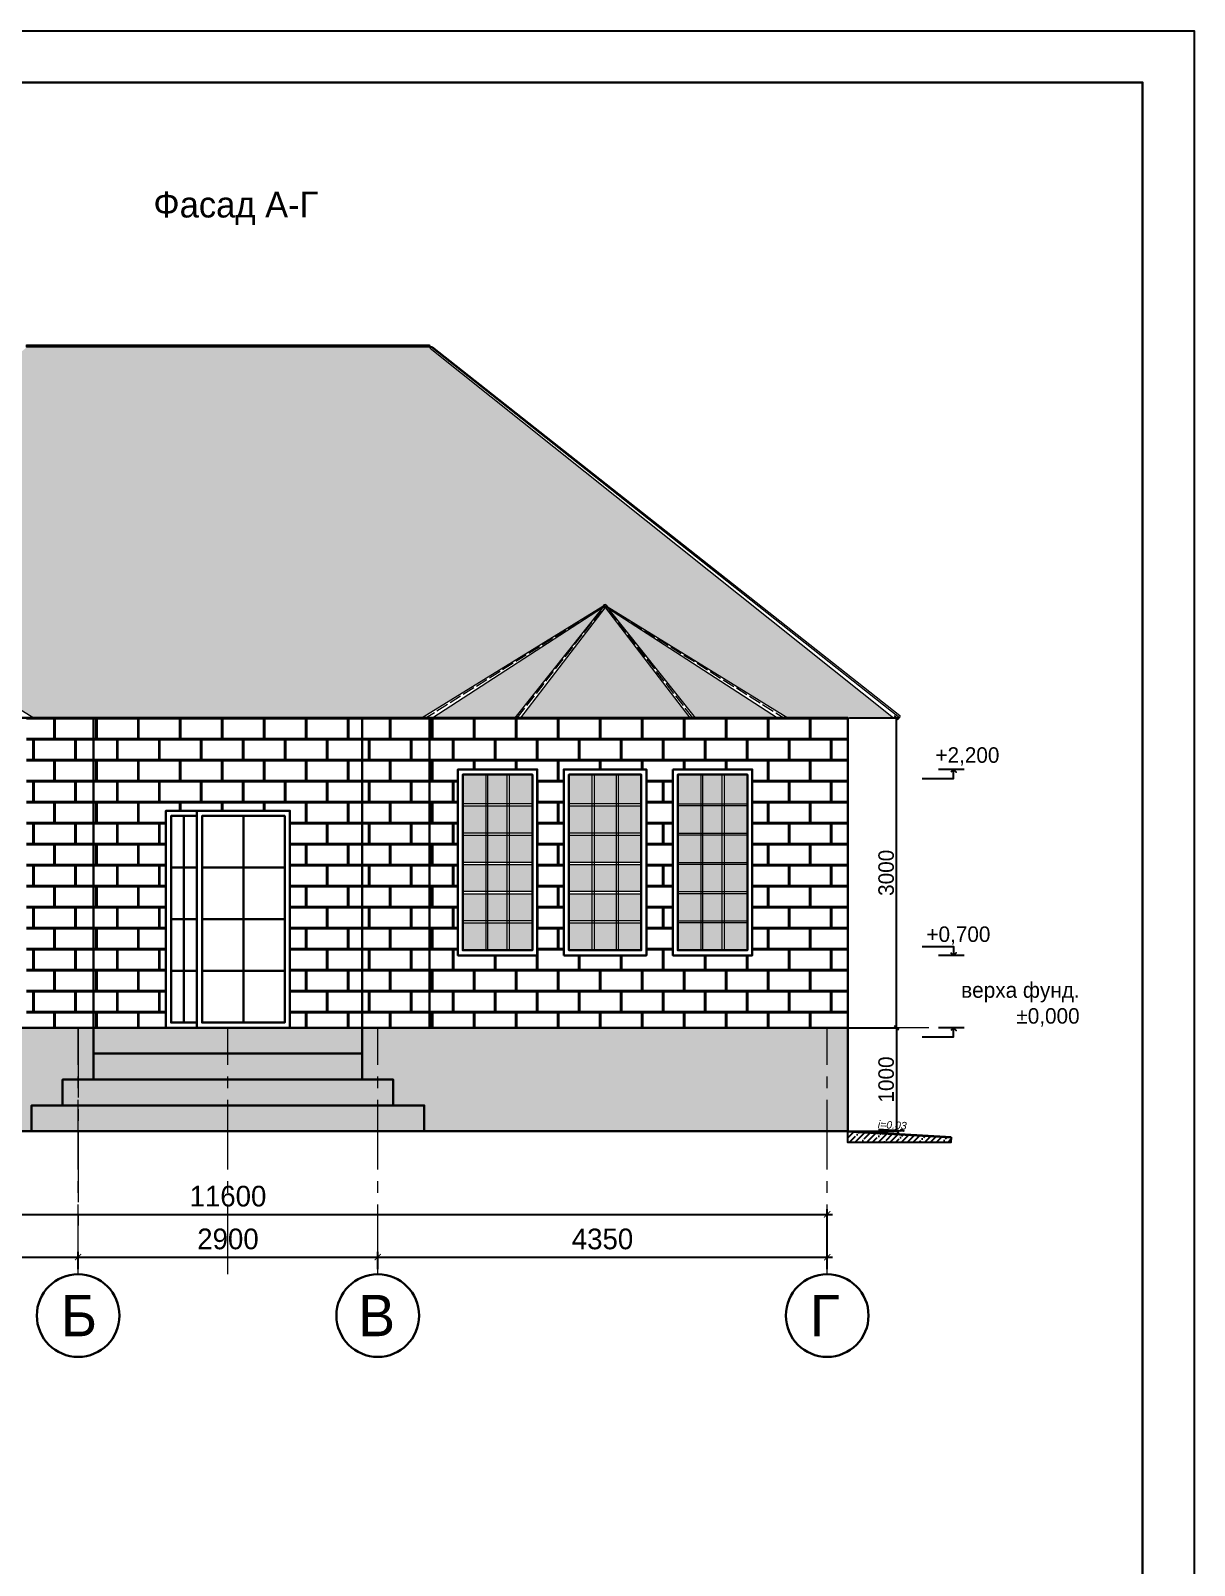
# Model space of a CAD drawing. Header units: millimetres. Extents: x -34189 to 187811, y -74450 to -44144.
# Drawn here: x 176549 to 187811, y -58994 to -44144 of the extents above; entities that cross this region are included whole.
import ezdxf
from ezdxf.enums import TextEntityAlignment as Align

# ---------------------------------------------------------------- set-up
doc = ezdxf.new("R2010")
doc.units = ezdxf.units.MM
doc.linetypes.add('ACAD_ISO02W100', pattern=[15, 12, -3])
doc.linetypes.add('CENTER2', pattern=[1.125, 0.75, -0.125, 0.125, -0.125])
for name, color, linetype, lineweight in [('ahsap', 222, 'Continuous', 13), ('OLCU', 7, 'Continuous', 13), ('TUGLA', 21, 'Continuous', 25)]:
    doc.layers.add(name, color=color, linetype=linetype, lineweight=lineweight)
for name, color, linetype in [('AHSAP KAPI', 152, 'Continuous'), ('AKS', 252, 'CENTER2'), ('Штамп', 222, 'Continuous')]:
    doc.layers.add(name, color=color, linetype=linetype)
doc.styles.add('TR', font='tsimplex.shx', dxfattribs={"width": 0.7})
doc.dimstyles.new('ISO-25', dxfattribs={"dimtxt": 100, "dimasz": 2.5, "dimexe": 1.25, "dimexo": 0.625, "dimtad": 1, "dimdec": 0, "dimtxsty": 'Standard', "dimcen": 2.5, "dimadec": 0, "dimazin": 0, "dimtfac": 1, "dimtdec": 0, "dimtmove": 0, "dimatfit": 3, "dimfxl": 0, "dimarcsym": 0})
doc.dimstyles.get("Standard").update_dxf_attribs({"dimtxt": 125, "dimasz": 60, "dimexe": 50, "dimexo": 50, "dimgap": 30, "dimtad": 1, "dimdec": 0, "dimzin": 0, "dimdsep": 46, "dimtxsty": 'TR', "dimblk": 'ARCHTICK', "dimcen": 90, "dimdle": 50, "dimclrt": 256, "dimadec": 0, "dimazin": 0, "dimtfac": 1, "dimtdec": 0, "dimtofl": 0, "dimtmove": 1, "dimatfit": 3, "dimldrblk": 'ARCHTICK', "dimfxl": 0, "dimtolj": 1, "dimtzin": 0, "dimarcsym": 0})
pattern_1 = [(135, (0, 0), (-112.2532, 7e-15), [79.375, -79.375]), (225, (-56.13, 56.13), (-7e-15, -112.2532), [79.375, -79.375])]

# ---------------------------------------------------------------- blocks, each defined once
blk = doc.blocks.new('_ArchTick')
at = {"color": 0, "linetype": 'ByBlock', "const_width": 0.15}
blk.add_lwpolyline([(-0.5, -0.5), (0.5, 0.5)], dxfattribs=at)
blk = doc.blocks.new('*D439')
at = {"layer": 'DEFPOINTS', "color": 0}
for p in [(184258, -55598), (172658, -56177), (184258, -56177)]:
    blk.add_point(p, dxfattribs=at)
at = {"layer": 'OLCU', "color": 0, "lineweight": -2}
for p, q in [((172608, -55598), (184308, -55598)), ((172658, -56127), (172658, -55548)), ((184258, -56127), (184258, -55548))]:
    blk.add_line(p, q, dxfattribs=at)
at = {"layer": 'OLCU', "color": 0, "lineweight": -2, "xscale": 60, "yscale": 60, "zscale": 60, "rotation": 180}
blk.add_blockref('_ArchTick', (172658, -55598), dxfattribs=at)
at = {"layer": 'OLCU', "color": 0, "lineweight": -2, "xscale": 60, "yscale": 60, "zscale": 60}
blk.add_blockref('_ArchTick', (184258, -55598), dxfattribs=at)
at = {"layer": 'OLCU', "insert": (178458, -55423), "char_height": 200, "attachment_point": 5}
blk.add_mtext('\\A1;11600', dxfattribs=at)
blk = doc.blocks.new('*D442')
at = {"layer": 'DEFPOINTS', "color": 0}
for p in [(172658, -56127), (177008, -56012), (177008, -56161)]:
    blk.add_point(p, dxfattribs=at)
at = {"layer": 'OLCU', "color": 0, "lineweight": -2}
for p, q in [((172658, -56077), (172658, -55962)), ((177008, -56111), (177008, -55962)), ((172608, -56012), (177058, -56012))]:
    blk.add_line(p, q, dxfattribs=at)
at = {"layer": 'OLCU', "color": 0, "lineweight": -2, "xscale": 60, "yscale": 60, "zscale": 60, "rotation": 180}
blk.add_blockref('_ArchTick', (172658, -56012), dxfattribs=at)
at = {"layer": 'OLCU', "color": 0, "lineweight": -2, "xscale": 60, "yscale": 60, "zscale": 60}
blk.add_blockref('_ArchTick', (177008, -56012), dxfattribs=at)
at = {"layer": 'OLCU', "insert": (174833, -55837), "char_height": 200, "attachment_point": 5}
blk.add_mtext('\\A1;4350', dxfattribs=at)
blk = doc.blocks.new('*D443')
at = {"layer": 'DEFPOINTS', "color": 0}
for p in [(179908, -56012), (177008, -56177), (179908, -56177)]:
    blk.add_point(p, dxfattribs=at)
at = {"layer": 'OLCU', "color": 0, "lineweight": -2}
for p, q in [((177008, -56127), (177008, -55962)), ((179908, -56127), (179908, -55962)), ((176958, -56012), (179958, -56012))]:
    blk.add_line(p, q, dxfattribs=at)
at = {"layer": 'OLCU', "color": 0, "lineweight": -2, "xscale": 60, "yscale": 60, "zscale": 60, "rotation": 180}
blk.add_blockref('_ArchTick', (177008, -56012), dxfattribs=at)
at = {"layer": 'OLCU', "color": 0, "lineweight": -2, "xscale": 60, "yscale": 60, "zscale": 60}
blk.add_blockref('_ArchTick', (179908, -56012), dxfattribs=at)
at = {"layer": 'OLCU', "insert": (178458, -55837), "char_height": 200, "attachment_point": 5}
blk.add_mtext('\\A1;2900', dxfattribs=at)
blk = doc.blocks.new('*D444')
at = {"layer": 'DEFPOINTS', "color": 0}
for p in [(184258, -56012), (179908, -56177), (184258, -56177)]:
    blk.add_point(p, dxfattribs=at)
at = {"layer": 'OLCU', "color": 0, "lineweight": -2}
for p, q in [((179908, -56127), (179908, -55962)), ((184258, -56127), (184258, -55962)), ((179858, -56012), (184308, -56012))]:
    blk.add_line(p, q, dxfattribs=at)
at = {"layer": 'OLCU', "color": 0, "lineweight": -2, "xscale": 60, "yscale": 60, "zscale": 60, "rotation": 180}
blk.add_blockref('_ArchTick', (179908, -56012), dxfattribs=at)
at = {"layer": 'OLCU', "color": 0, "lineweight": -2, "xscale": 60, "yscale": 60, "zscale": 60}
blk.add_blockref('_ArchTick', (184258, -56012), dxfattribs=at)
at = {"layer": 'OLCU', "insert": (182083, -55837), "char_height": 200, "attachment_point": 5}
blk.add_mtext('\\A1;4350', dxfattribs=at)
blk = doc.blocks.new('_Oblique')
at = {"color": 0, "linetype": 'ByBlock', "lineweight": -2}
blk.add_line((-0.5, -0.5), (0.5, 0.5), dxfattribs=at)
blk = doc.blocks.new('*D441')
at = {"layer": 'ahsap', "color": 0, "lineweight": -2}
for p, q in [((184463, -53793), (184954, -53793)), ((184929, -53793), (184929, -54793)), ((184463, -54793), (184954, -54793))]:
    blk.add_line(p, q, dxfattribs=at)
at = {"layer": 'DEFPOINTS', "color": 0}
for p in [(184458, -53793), (184458, -54793), (184929, -54793)]:
    blk.add_point(p, dxfattribs=at)
at = {"layer": 'ahsap', "color": 0, "lineweight": -2, "xscale": 40, "yscale": 40, "zscale": 40}
for p, rotation in [((184929, -53793), 90), ((184929, -54793), 270)]:
    blk.add_blockref('_Oblique', p, dxfattribs=dict(at, rotation=rotation))
at = {"layer": 'ahsap', "color": 0, "insert": (184829, -54293), "char_height": 150, "attachment_point": 5, "rotation": 90}
blk.add_mtext('1000', dxfattribs=at)
blk = doc.blocks.new('*D446')
at = {"layer": 'ahsap', "color": 0, "lineweight": -2}
for p, q in [((184473, -50793), (184954, -50793)), ((184929, -53793), (184929, -50793)), ((184463, -53793), (184954, -53793))]:
    blk.add_line(p, q, dxfattribs=at)
at = {"layer": 'DEFPOINTS', "color": 0}
for p in [(184468, -50793), (184929, -50793), (184458, -53793)]:
    blk.add_point(p, dxfattribs=at)
at = {"layer": 'ahsap', "color": 0, "lineweight": -2, "xscale": 40, "yscale": 40, "zscale": 40}
for p, rotation in [((184929, -50793), 90), ((184929, -53793), 270)]:
    blk.add_blockref('_Oblique', p, dxfattribs=dict(at, rotation=rotation))
at = {"layer": 'ahsap', "color": 0, "insert": (184829, -52293), "char_height": 150, "attachment_point": 5, "rotation": 90}
blk.add_mtext('3000', dxfattribs=at)
blk = doc.blocks.new('Дверь 1200')
at = {"color": 44, "lineweight": 30}
for p, q in [((590579, 9035), (590579, 7035)), ((591154, 9035), (591154, 7035)), ((590179, 8535), (590979, 8535)), ((591029, 8535), (591279, 8535)), ((590179, 8035), (590979, 8035)), ((591029, 8035), (591279, 8035)), ((590179, 7535), (590979, 7535)), ((591029, 7535), (591279, 7535))]:
    blk.add_line(p, q, dxfattribs=at)
at = {"layer": 'AHSAP KAPI', "color": 44, "linetype": 'Continuous', "lineweight": 30}
for points in [[(590129, 6985), (590129, 9085), (591029, 9085), (591029, 6985), (590129, 6985)], [(591029, 6985), (591329, 6985), (591329, 9085), (591029, 9085)], [(590179, 9035), (590179, 9035), (590979, 9035), (590979, 7035), (590179, 7035), (590179, 9035)], [(591029, 9035), (591279, 9035), (591279, 9035), (591279, 7035), (591029, 7035)]]:
    blk.add_lwpolyline(points, dxfattribs=at)

msp = doc.modelspace()

# ---------------------------------------------------------------- hatches: boundary and pattern name
h = msp.add_hatch()
h.set_pattern_fill('ANSI35', color=256, scale=12.5)
h.set_pattern_definition([(45, (-91750.71, -61434.665), (-56.1266, 56.1266), []), (45, (-91694.59, -61434.665), (-56.1266, 56.1266), [99.21875, -19.84375, 0, -19.84375])])
h.paths.add_polyline_path([(185453.3, -54902.4), (185456.3, -54852.5), (184458.1, -54792.9), (184458.1, -54902.4)])
at = {"layer": 'ahsap'}
h = msp.add_hatch(dxfattribs=at)
h.set_pattern_fill('ZIGZAG', color=0, scale=25, angle=135)
h.set_pattern_definition(pattern_1)
h.paths.add_polyline_path([(180402.8, -47206.5), (176503.8, -47206.5), (176500.6, -47216.7), (172018.1, -50792.9), (172658, -50792.9), (173038.2, -50792.9), (174786, -49715.5, -0.8119977), (174830.2, -49715.5), (176578, -50792.9), (180338.2, -50792.9), (182086, -49715.5, -0.8119977), (182130.2, -49715.5), (183878, -50792.9), (184458.1, -50792.9), (184898.1, -50792.9)])
h = msp.add_hatch(dxfattribs=at)
h.set_pattern_fill('ZIGZAG', color=0, scale=25, angle=90)
h.set_pattern_definition([(90, (0, 0), (-79.375, 79.375), [79.375, -79.375]), (180, (5e-15, 79.375), (-79.375, -79.375), [79.375, -79.375])])
h.paths.add_polyline_path([(174784.5, -49727.6), (173139.9, -50792.9), (173935.2, -50792.9)])
h.paths.add_polyline_path([(182084.5, -49727.6), (180439.9, -50792.9), (181235.2, -50792.9)])
h = msp.add_hatch(dxfattribs=at)
h.set_pattern_fill('ZIGZAG', color=0, scale=25, angle=135)
h.set_pattern_definition(pattern_1)
h.paths.add_polyline_path([(174812, -49729.8), (174808.1, -49707.8), (174804.2, -49729.8), (173989.3, -50792.9), (174808.1, -50792.9), (175626.9, -50792.9)])
h.paths.add_polyline_path([(182112, -49729.8), (182108.1, -49707.8), (182104.2, -49729.8), (181289.3, -50792.9), (182108.1, -50792.9), (182926.9, -50792.9)])
h = msp.add_hatch(dxfattribs=at)
h.set_pattern_fill('ZIGZAG', color=0, scale=25, angle=45)
h.set_pattern_definition([(45, (0, 0), (7e-15, 112.2532), [79.375, -79.375]), (135, (56.13, 56.13), (-112.2532, 7e-15), [79.375, -79.375])])
h.paths.add_polyline_path([(174831.7, -49727.6), (175681, -50792.9), (176476.3, -50792.9)])
h.paths.add_polyline_path([(182131.7, -49727.6), (182981, -50792.9), (183776.3, -50792.9)])
h = msp.add_hatch(color=5, dxfattribs=at)
h.dxf.hatch_style = 1
h.paths.add_polyline_path([(180955.1, -51342.9), (180731.1, -51342.9), (180731.1, -51625.9), (180955.1, -51625.9)])
h.paths.add_polyline_path([(181161.1, -51342.9), (180974.1, -51342.9), (180974.1, -51625.9), (181161.1, -51625.9)])
h.paths.add_polyline_path([(181404.1, -51342.9), (181180.1, -51342.9), (181180.1, -51625.9), (181404.1, -51625.9)])
h.paths.add_polyline_path([(180955.1, -51645.9), (180731.1, -51645.9), (180731.1, -51908.9), (180955.1, -51908.9)])
h.paths.add_polyline_path([(181161.1, -51645.9), (180974.1, -51645.9), (180974.1, -51908.9), (181161.1, -51908.9)])
h.paths.add_polyline_path([(181404.1, -51645.9), (181180.1, -51645.9), (181180.1, -51908.9), (181404.1, -51908.9)])
h.paths.add_polyline_path([(180955.1, -51928.9), (180731.1, -51928.9), (180731.1, -52191.9), (180955.1, -52191.9)])
h.paths.add_polyline_path([(181161.1, -51928.9), (180974.1, -51928.9), (180974.1, -52191.9), (181161.1, -52191.9)])
h.paths.add_polyline_path([(181404.1, -51928.9), (181180.1, -51928.9), (181180.1, -52191.9), (181404.1, -52191.9)])
h.paths.add_polyline_path([(180955.1, -52211.9), (180731.1, -52211.9), (180731.1, -52474.9), (180955.1, -52474.9)])
h.paths.add_polyline_path([(181161.1, -52211.9), (180974.1, -52211.9), (180974.1, -52474.9), (181161.1, -52474.9)])
h.paths.add_polyline_path([(181404.1, -52211.9), (181180.1, -52211.9), (181180.1, -52474.9), (181404.1, -52474.9)])
h.paths.add_polyline_path([(180955.1, -52494.9), (180731.1, -52494.9), (180731.1, -52757.9), (180955.1, -52757.9)])
h.paths.add_polyline_path([(181161.1, -52494.9), (180974.1, -52494.9), (180974.1, -52757.9), (181161.1, -52757.9)])
h.paths.add_polyline_path([(181404.1, -52494.9), (181180.1, -52494.9), (181180.1, -52757.9), (181404.1, -52757.9)])
h.paths.add_polyline_path([(180955.1, -52777.9), (180731.1, -52777.9), (180731.1, -53042.9), (180955.1, -53042.9)])
h.paths.add_polyline_path([(181161.1, -52777.9), (180974.1, -52777.9), (180974.1, -53042.9), (181161.1, -53042.9)])
h.paths.add_polyline_path([(181404.1, -52777.9), (181180.1, -52777.9), (181180.1, -53042.9), (181404.1, -53042.9)])
h = msp.add_hatch(color=5, dxfattribs=at)
h.dxf.hatch_style = 1
h.paths.add_polyline_path([(182235.1, -51342.9), (182458.1, -51342.9), (182458.1, -51625.9), (182235.1, -51625.9)])
h.paths.add_polyline_path([(182001.1, -51342.9), (182215.1, -51342.9), (182215.1, -51625.9), (182001.1, -51625.9)])
h.paths.add_polyline_path([(181758.1, -51342.9), (181981.1, -51342.9), (181981.1, -51625.9), (181758.1, -51625.9)])
h.paths.add_polyline_path([(182235.1, -51645.9), (182458.1, -51645.9), (182458.1, -51908.9), (182235.1, -51908.9)])
h.paths.add_polyline_path([(182001.1, -51645.9), (182215.1, -51645.9), (182215.1, -51908.9), (182001.1, -51908.9)])
h.paths.add_polyline_path([(181758.1, -51645.9), (181981.1, -51645.9), (181981.1, -51908.9), (181758.1, -51908.9)])
h.paths.add_polyline_path([(182235.1, -51928.9), (182458.1, -51928.9), (182458.1, -52191.9), (182235.1, -52191.9)])
h.paths.add_polyline_path([(182001.1, -51928.9), (182215.1, -51928.9), (182215.1, -52191.9), (182001.1, -52191.9)])
h.paths.add_polyline_path([(181758.1, -51928.9), (181981.1, -51928.9), (181981.1, -52191.9), (181758.1, -52191.9)])
h.paths.add_polyline_path([(182235.1, -52211.9), (182458.1, -52211.9), (182458.1, -52474.9), (182235.1, -52474.9)])
h.paths.add_polyline_path([(182001.1, -52211.9), (182215.1, -52211.9), (182215.1, -52474.9), (182001.1, -52474.9)])
h.paths.add_polyline_path([(181758.1, -52211.9), (181981.1, -52211.9), (181981.1, -52474.9), (181758.1, -52474.9)])
h.paths.add_polyline_path([(182235.1, -52494.9), (182458.1, -52494.9), (182458.1, -52757.9), (182235.1, -52757.9)])
h.paths.add_polyline_path([(182001.1, -52494.9), (182215.1, -52494.9), (182215.1, -52757.9), (182001.1, -52757.9)])
h.paths.add_polyline_path([(181758.1, -52494.9), (181981.1, -52494.9), (181981.1, -52757.9), (181758.1, -52757.9)])
h.paths.add_polyline_path([(182235.1, -52777.9), (182458.1, -52777.9), (182458.1, -53042.9), (182235.1, -53042.9)])
h.paths.add_polyline_path([(182001.1, -52777.9), (182215.1, -52777.9), (182215.1, -53042.9), (182001.1, -53042.9)])
h.paths.add_polyline_path([(181758.1, -52777.9), (181981.1, -52777.9), (181981.1, -53042.9), (181758.1, -53042.9)])
h = msp.add_hatch(color=5, dxfattribs=at)
h.dxf.hatch_style = 1
h.paths.add_polyline_path([(183261.1, -51342.9), (183485.1, -51342.9), (183485.1, -51625.9), (183261.1, -51625.9)])
h.paths.add_polyline_path([(183055.1, -51342.9), (183242.1, -51342.9), (183242.1, -51625.9), (183055.1, -51625.9)])
h.paths.add_polyline_path([(182812.1, -51342.9), (183036.1, -51342.9), (183036.1, -51625.9), (182812.1, -51625.9)])
h.paths.add_polyline_path([(183261.1, -51645.9), (183485.1, -51645.9), (183485.1, -51908.9), (183261.1, -51908.9)])
h.paths.add_polyline_path([(183055.1, -51645.9), (183242.1, -51645.9), (183242.1, -51908.9), (183055.1, -51908.9)])
h.paths.add_polyline_path([(182812.1, -51645.9), (183036.1, -51645.9), (183036.1, -51908.9), (182812.1, -51908.9)])
h.paths.add_polyline_path([(183261.1, -51928.9), (183485.1, -51928.9), (183485.1, -52191.9), (183261.1, -52191.9)])
h.paths.add_polyline_path([(183055.1, -51928.9), (183242.1, -51928.9), (183242.1, -52191.9), (183055.1, -52191.9)])
h.paths.add_polyline_path([(182812.1, -51928.9), (183036.1, -51928.9), (183036.1, -52191.9), (182812.1, -52191.9)])
h.paths.add_polyline_path([(183261.1, -52211.9), (183485.1, -52211.9), (183485.1, -52474.9), (183261.1, -52474.9)])
h.paths.add_polyline_path([(183055.1, -52211.9), (183242.1, -52211.9), (183242.1, -52474.9), (183055.1, -52474.9)])
h.paths.add_polyline_path([(182812.1, -52211.9), (183036.1, -52211.9), (183036.1, -52474.9), (182812.1, -52474.9)])
h.paths.add_polyline_path([(183261.1, -52494.9), (183485.1, -52494.9), (183485.1, -52757.9), (183261.1, -52757.9)])
h.paths.add_polyline_path([(183055.1, -52494.9), (183242.1, -52494.9), (183242.1, -52757.9), (183055.1, -52757.9)])
h.paths.add_polyline_path([(182812.1, -52494.9), (183036.1, -52494.9), (183036.1, -52757.9), (182812.1, -52757.9)])
h.paths.add_polyline_path([(183261.1, -52777.9), (183485.1, -52777.9), (183485.1, -53042.9), (183261.1, -53042.9)])
h.paths.add_polyline_path([(183055.1, -52777.9), (183242.1, -52777.9), (183242.1, -53042.9), (183055.1, -53042.9)])
h.paths.add_polyline_path([(182812.1, -52777.9), (183036.1, -52777.9), (183036.1, -53042.9), (182812.1, -53042.9)])
h = msp.add_hatch(color=253, dxfattribs=at)
h.dxf.hatch_style = 1
h.paths.add_polyline_path([(172658.1, -53792.9), (172458.1, -53792.9), (172458.1, -54792.9), (172658.1, -54792.9)])
h.paths.add_polyline_path([(177008.1, -53792.9), (172658.1, -53792.9), (172658.1, -54792.9), (176558.1, -54792.9), (176558.1, -54542.9), (176858.1, -54542.9), (176858.1, -54292.9), (177008.1, -54292.9)])
h.paths.add_polyline_path([(177158.1, -53792.9), (177008.1, -53792.9), (177008.1, -54292.9), (177158.1, -54292.9), (177158.1, -54042.9)])
h.paths.add_polyline_path([(178458.1, -53792.9), (177858.1, -53792.9), (177158.1, -53792.9), (177158.1, -54042.9), (178458.1, -54042.9)])
h.paths.add_polyline_path([(179758.1, -53792.9), (178458.1, -53792.9), (178458.1, -54042.9), (179758.1, -54042.9)])
h.paths.add_polyline_path([(179908.1, -53792.9), (179758.1, -53792.9), (179758.1, -54042.9), (179758.1, -54292.9), (179908.1, -54292.9)])
h.paths.add_polyline_path([(184258.1, -53792.9), (179908.1, -53792.9), (179908.1, -54292.9), (180058.1, -54292.9), (180058.1, -54542.9), (180358.1, -54542.9), (180358.1, -54792.9), (184258.1, -54792.9)])
h = msp.add_hatch(color=253, dxfattribs=at)
h.dxf.hatch_style = 1
h.paths.add_polyline_path([(184458.1, -53792.9), (184258.1, -53792.9), (184258.1, -54792.9), (184458.1, -54792.9)])
h = msp.add_hatch(color=254, dxfattribs=at)
h.dxf.hatch_style = 1
h.paths.add_polyline_path([(178458.1, -54042.9), (177158.1, -54042.9), (177158.1, -54292.9), (178458.1, -54292.9)])
h.paths.add_polyline_path([(179758.1, -54042.9), (178458.1, -54042.9), (178458.1, -54292.9), (179758.1, -54292.9)])
h.paths.add_polyline_path([(178458.1, -54292.9), (177158.1, -54292.9), (177008.1, -54292.9), (177008.1, -54542.9), (178458.1, -54542.9)])
h.paths.add_polyline_path([(179908.1, -54292.9), (179758.1, -54292.9), (178458.1, -54292.9), (178458.1, -54542.9), (179908.1, -54542.9)])
h.paths.add_polyline_path([(180058.1, -54292.9), (179908.1, -54292.9), (179908.1, -54542.9), (180058.1, -54542.9)])
h.paths.add_polyline_path([(177008.1, -54292.9), (176858.1, -54292.9), (176858.1, -54542.9), (177008.1, -54542.9)])
h.paths.add_polyline_path([(177008.1, -54542.9), (176858.1, -54542.9), (176558.1, -54542.9), (176558.1, -54792.9), (177008.1, -54792.9)])
h.paths.add_polyline_path([(178458.1, -54542.9), (177008.1, -54542.9), (177008.1, -54792.9), (178458.1, -54792.9)])
h.paths.add_polyline_path([(179908.1, -54542.9), (178458.1, -54542.9), (178458.1, -54792.9), (179908.1, -54792.9)])
h.paths.add_polyline_path([(180358.1, -54542.9), (180058.1, -54542.9), (179908.1, -54542.9), (179908.1, -54792.9), (180358.1, -54792.9)])
at = {"layer": 'TUGLA'}
h = msp.add_hatch(dxfattribs=at)
h.set_pattern_fill('AR-B816C', color=256)
h.paths.add_polyline_path([(177158.1, -50792.9), (176508.1, -50792.9), (176508.1, -53792.9), (177158.1, -53792.9)])
h = msp.add_hatch(dxfattribs=at)
h.set_pattern_fill('AR-B816C', color=256)
h.paths.add_polyline_path([(179758.1, -50792.9), (177158.1, -50792.9), (177158.1, -53792.9), (177858.1, -53792.9), (177858.1, -51692.9), (178158.1, -51692.9), (179058.1, -51692.9), (179058.1, -53792.9), (179758.1, -53792.9)])
h = msp.add_hatch(dxfattribs=at)
h.set_pattern_fill('AR-B816C', color=256)
h.paths.add_polyline_path([(180408.1, -50792.9), (180376.8, -50792.9), (179758.1, -50792.9), (179758.1, -53792.9), (180408.1, -53792.9)])
h = msp.add_hatch(dxfattribs=at)
h.set_pattern_fill('AR-B816C', color=256)
h.paths.add_polyline_path([(184458.1, -50792.9), (184258.2, -50792.9), (180408.1, -50792.9), (180408.1, -53792.9), (184458.1, -53792.9)])
h.paths.add_polyline_path([(181452.1, -51292.9), (181452.1, -53092.9), (180683.1, -53092.9), (180683.1, -51292.9)], flags=16)
h.paths.add_polyline_path([(181404.1, -51342.9), (181404.1, -53042.9), (180731.1, -53042.9), (180731.1, -51342.9)], flags=0)
h.paths.add_polyline_path([(181180.1, -51342.9), (181180.1, -51625.9), (181404.1, -51625.9), (181404.1, -51645.9), (181180.1, -51645.9), (181180.1, -51908.9), (181404.1, -51908.9), (181404.1, -51928.9), (181180.1, -51928.9), (181180.1, -52191.9), (181404.1, -52191.9), (181404.1, -52211.9), (181180.1, -52211.9), (181180.1, -52474.9), (181404.1, -52474.9), (181404.1, -52494.9), (181180.1, -52494.9), (181180.1, -52757.9), (181404.1, -52757.9), (181404.1, -52777.9), (181180.1, -52777.9), (181180.1, -53042.9), (181161.1, -53042.9), (181161.1, -52777.9), (180974.1, -52777.9), (180974.1, -53042.9), (180955.1, -53042.9), (180955.1, -52777.9), (180731.1, -52777.9), (180731.1, -52757.9), (180955.1, -52757.9), (180955.1, -52494.9), (180731.1, -52494.9), (180731.1, -52474.9), (180955.1, -52474.9), (180955.1, -52211.9), (180731.1, -52211.9), (180731.1, -52191.9), (180955.1, -52191.9), (180955.1, -51928.9), (180731.1, -51928.9), (180731.1, -51908.9), (180955.1, -51908.9), (180955.1, -51645.9), (180731.1, -51645.9), (180731.1, -51625.9), (180955.1, -51625.9), (180955.1, -51342.9), (180974.1, -51342.9), (180974.1, -51625.9), (181161.1, -51625.9), (181161.1, -51342.9)], flags=0)
h.paths.add_polyline_path([(181708.1, -51292.9), (182508.1, -51292.9), (182508.1, -53092.9), (181708.1, -53092.9)], flags=16)
h.paths.add_polyline_path([(181758.1, -51342.9), (182458.1, -51342.9), (182458.1, -53042.9), (181758.1, -53042.9)], flags=0)
h.paths.add_polyline_path([(181758.1, -51625.9), (182458.1, -51625.9), (182458.1, -51645.9), (182235.1, -51645.9), (182235.1, -51908.9), (182458.1, -51908.9), (182458.1, -51928.9), (182235.1, -51928.9), (182235.1, -52191.9), (182458.1, -52191.9), (182458.1, -52211.9), (182235.1, -52211.9), (182235.1, -52474.9), (182458.1, -52474.9), (182458.1, -52494.9), (182235.1, -52494.9), (182235.1, -52757.9), (182458.1, -52757.9), (182458.1, -52777.9), (181758.1, -52777.9), (181758.1, -52757.9), (181981.1, -52757.9), (181981.1, -52494.9), (181758.1, -52494.9), (181758.1, -52474.9), (181981.1, -52474.9), (181981.1, -52211.9), (181758.1, -52211.9), (181758.1, -52191.9), (181981.1, -52191.9), (181981.1, -51928.9), (181758.1, -51928.9), (181758.1, -51908.9), (181981.1, -51908.9), (181981.1, -51645.9), (181758.1, -51645.9)], flags=0)
h.paths.add_polyline_path([(182764.1, -51292.9), (183533.1, -51292.9), (183533.1, -53092.9), (182764.1, -53092.9)], flags=16)
h.paths.add_polyline_path([(182812.1, -51342.9), (183485.1, -51342.9), (183485.1, -53042.9), (182812.1, -53042.9)], flags=0)
h.paths.add_polyline_path([(182812.1, -51625.9), (183036.1, -51625.9), (183036.1, -51342.9), (183055.1, -51342.9), (183055.1, -51625.9), (183242.1, -51625.9), (183242.1, -51342.9), (183261.1, -51342.9), (183261.1, -51625.9), (183485.1, -51625.9), (183485.1, -51645.9), (183261.1, -51645.9), (183261.1, -51908.9), (183485.1, -51908.9), (183485.1, -51928.9), (183261.1, -51928.9), (183261.1, -52191.9), (183485.1, -52191.9), (183485.1, -52211.9), (183261.1, -52211.9), (183261.1, -52474.9), (183485.1, -52474.9), (183485.1, -52494.9), (183261.1, -52494.9), (183261.1, -52757.9), (183485.1, -52757.9), (183485.1, -52777.9), (183261.1, -52777.9), (183261.1, -53042.9), (183242.1, -53042.9), (183242.1, -52777.9), (183055.1, -52777.9), (183055.1, -53042.9), (183036.1, -53042.9), (183036.1, -52777.9), (182812.1, -52777.9), (182812.1, -52757.9), (183036.1, -52757.9), (183036.1, -52494.9), (182812.1, -52494.9), (182812.1, -52474.9), (183036.1, -52474.9), (183036.1, -52211.9), (182812.1, -52211.9), (182812.1, -52191.9), (183036.1, -52191.9), (183036.1, -51928.9), (182812.1, -51928.9), (182812.1, -51908.9), (183036.1, -51908.9), (183036.1, -51645.9), (182812.1, -51645.9)], flags=0)

# ---------------------------------------------------------------- linework, layer by layer
for p, q in [((185584.7, -51292.5), (185334.7, -51292.5)), ((185584.7, -53093.2), (185334.7, -53093.2)), ((185584.7, -53792.5), (185334.7, -53792.5)), ((184058.1, -54792.9), (183776.8, -54792.9))]:
    msp.add_line(p, q)
for points in [[(185178.1, -51380), (185480.6, -51380), (185480.6, -51292.5), (185507.1, -51319.1), (185480.6, -51292.5), (185454.1, -51319.1)], [(185178.1, -53005.7), (185480.6, -53005.7), (185480.6, -53093.2), (185507.1, -53066.7), (185480.6, -53093.2), (185454.1, -53066.7)], [(185178.1, -53880), (185480.6, -53880), (185480.6, -53792.5), (185507.1, -53819.1), (185480.6, -53792.5), (185454.1, -53819.1)], [(185456.3, -54852.5), (185453.3, -54902.4), (184458.1, -54902.4), (184458.1, -54792.9)], [(184752.9, -54774.2), (185000.3, -54789), (184970.8, -54781.1), (185000.3, -54789), (184969.8, -54793.1)]]:
    msp.add_lwpolyline(points)
at = {"lineweight": 35}
msp.add_lwpolyline([(184458.1, -54792.9), (185456.3, -54852.5)], dxfattribs=at)
at = {"lineweight": 30}
for centre in [(177008.1, -56577.3), (179908.1, -56577.3), (184258.1, -56577.3)]:
    msp.add_circle(centre, 400, dxfattribs=at)
at = {"layer": 'ahsap', "color": 152, "lineweight": 20}
for p, q in [((181981.1, -51342.9), (181981.1, -53042.9)), ((182001.1, -51342.9), (182001.1, -53042.9)), ((182215.1, -51342.9), (182215.1, -53042.9)), ((182235.1, -51342.9), (182235.1, -53042.9))]:
    msp.add_line(p, q, dxfattribs=at)
at = {"layer": 'ahsap', "color": 0}
for p, q in [((172658.1, -53792.9), (184258.1, -53792.9)), ((177858.1, -53792.9), (179058.1, -53792.9)), ((179258.1, -53792.9), (181958.1, -53792.9)), ((185242, -53792.5), (184497.7, -53792.9))]:
    msp.add_line(p, q, dxfattribs=at)
for points in [[(176508.1, -47192.9), (176508.1, -47183.2), (180408.1, -47183.2), (180408.1, -47192.9), (180408.1, -47206.5), (176508.1, -47206.5), (176508.1, -47192.9)], [(176508.1, -47192.9), (180408.1, -47192.9)], [(184258.2, -50792.9), (184958.2, -50792.9), (180408.1, -47192.9)], [(180408.1, -47192.9), (180415.6, -47216.7), (184898.1, -50792.9)], [(180408.1, -47192.9), (180436.7, -47203.9), (184961.3, -50772.1), (184958.2, -50792.9)], [(174808.1, -49707.8), (174829, -49714.9), (176578, -50792.9)], [(182108.1, -49707.8), (182087.2, -49714.9), (180338.2, -50792.9)], [(182108.1, -49707.8), (182084.5, -49727.6), (180439.9, -50792.9)], [(182108.1, -49707.8), (182084.5, -49727.6), (181235.2, -50792.9)], [(182108.1, -49707.8), (182104.2, -49729.8), (181289.3, -50792.9)], [(182108.1, -49707.8), (182112, -49729.8), (182926.9, -50792.9)], [(182108.1, -49707.8), (182131.7, -49727.6), (182981, -50792.9)], [(182108.1, -49707.8), (182131.7, -49727.6), (183776.3, -50792.9)], [(182108.1, -49707.8), (182129, -49714.9), (183878, -50792.9)]]:
    msp.add_lwpolyline(points, dxfattribs=at)
at = {"layer": 'ahsap', "color": 0, "linetype": 'ACAD_ISO02W100', "lineweight": 5, "ltscale": 10}
for points in [[(182108.1, -49707.8), (180376.8, -50792.9), (181258.1, -50792.9)], [(182108.1, -50792.9), (181258.1, -50792.9), (182108.1, -49707.8)], [(182108.1, -50792.9), (182958.1, -50792.9), (182108.1, -49707.8)], [(182108.1, -49707.8), (183839.4, -50792.9), (182958.1, -50792.9)]]:
    msp.add_lwpolyline(points, dxfattribs=at)
at = {"layer": 'ahsap', "color": 0, "lineweight": 30}
for points in [[(172458.1, -50792.9), (184458.1, -50792.9)], [(177158.1, -53792.9), (177158.1, -50792.9)], [(179758.1, -53792.9), (179758.1, -50792.9)], [(180408.1, -53792.9), (180408.1, -50792.9)], [(184458.1, -53792.9), (184458.1, -50792.9)], [(172458.1, -53792.9), (172458.1, -54792.9), (184458.1, -54792.9), (184458.1, -53792.9), (172458.1, -53792.9)], [(177158.1, -54042.9), (179758.1, -54042.9), (179758.1, -53792.9), (177158.1, -53792.9), (177158.1, -54042.9)], [(177158.1, -54042.9), (177158.1, -54292.9), (179758.1, -54292.9), (179758.1, -54042.9)], [(177158.1, -54292.9), (176858.1, -54292.9), (176858.1, -54542.9), (180058.1, -54542.9), (180058.1, -54292.9), (179758.1, -54292.9)], [(176858.1, -54542.9), (176558.1, -54542.9), (176558.1, -54792.9), (180358.1, -54792.9), (180358.1, -54542.9), (180058.1, -54542.9)]]:
    msp.add_lwpolyline(points, dxfattribs=at)
at = {"layer": 'ahsap', "color": 152, "lineweight": 30}
for points in [[(181452.1, -53092.9), (180683.1, -53092.9), (180683.1, -51292.9), (181452.1, -51292.9)], [(181708.1, -53092.9), (182508.1, -53092.9), (182508.1, -51292.9), (181708.1, -51292.9)], [(182764.1, -51292.9), (183533.1, -51292.9), (183533.1, -53092.9), (182764.1, -53092.9)]]:
    msp.add_lwpolyline(points, close=True, dxfattribs=at)
for points in [[(180731.1, -51342.9), (180731.1, -51342.9), (180731.1, -51342.9), (180731.1, -53042.9), (181404.1, -53042.9), (181404.1, -51342.9), (180731.1, -51342.9)], [(182458.1, -51342.9), (182458.1, -51342.9), (182458.1, -51342.9), (181758.1, -51342.9), (181758.1, -53042.9), (182458.1, -53042.9), (182458.1, -51342.9)], [(183485.1, -51342.9), (183485.1, -51342.9), (183485.1, -51342.9), (183485.1, -53042.9), (182812.1, -53042.9), (182812.1, -51342.9), (183485.1, -51342.9)]]:
    msp.add_lwpolyline(points, dxfattribs=at)
at = {"layer": 'ahsap', "color": 152, "lineweight": 20}
for points in [[(180955.1, -51342.9), (180955.1, -53042.9), (180974.1, -53042.9), (180974.1, -51342.9), (180955.1, -51342.9)], [(181180.1, -51342.9), (181180.1, -53042.9), (181161.1, -53042.9), (181161.1, -51342.9), (181180.1, -51342.9)], [(183036.1, -51342.9), (183036.1, -53042.9), (183055.1, -53042.9), (183055.1, -51342.9), (183036.1, -51342.9)], [(183261.1, -51342.9), (183261.1, -53042.9), (183242.1, -53042.9), (183242.1, -51342.9), (183261.1, -51342.9)], [(181404.1, -51625.9), (180731.1, -51625.9), (180731.1, -51645.9), (181404.1, -51645.9), (181404.1, -51625.9)], [(182458.1, -51625.9), (181758.1, -51625.9), (181758.1, -51645.9), (182458.1, -51645.9), (182458.1, -51625.9)], [(182812.1, -51625.9), (183485.1, -51625.9), (183485.1, -51645.9), (182812.1, -51645.9), (182812.1, -51625.9)], [(181404.1, -51908.9), (180731.1, -51908.9), (180731.1, -51928.9), (181404.1, -51928.9), (181404.1, -51908.9)], [(182458.1, -51908.9), (181758.1, -51908.9), (181758.1, -51928.9), (182458.1, -51928.9), (182458.1, -51908.9)], [(182812.1, -51908.9), (183485.1, -51908.9), (183485.1, -51928.9), (182812.1, -51928.9), (182812.1, -51908.9)], [(181404.1, -52191.9), (180731.1, -52191.9), (180731.1, -52211.9), (181404.1, -52211.9), (181404.1, -52191.9)], [(182458.1, -52191.9), (181758.1, -52191.9), (181758.1, -52211.9), (182458.1, -52211.9), (182458.1, -52191.9)], [(182812.1, -52191.9), (183485.1, -52191.9), (183485.1, -52211.9), (182812.1, -52211.9), (182812.1, -52191.9)], [(181404.1, -52474.9), (180731.1, -52474.9), (180731.1, -52494.9), (181404.1, -52494.9), (181404.1, -52474.9)], [(182458.1, -52474.9), (181758.1, -52474.9), (181758.1, -52494.9), (182458.1, -52494.9), (182458.1, -52474.9)], [(182812.1, -52474.9), (183485.1, -52474.9), (183485.1, -52494.9), (182812.1, -52494.9), (182812.1, -52474.9)], [(181404.1, -52757.9), (180731.1, -52757.9), (180731.1, -52777.9), (181404.1, -52777.9), (181404.1, -52757.9)], [(182458.1, -52757.9), (181758.1, -52757.9), (181758.1, -52777.9), (182458.1, -52777.9), (182458.1, -52757.9)], [(182812.1, -52757.9), (183485.1, -52757.9), (183485.1, -52777.9), (182812.1, -52777.9), (182812.1, -52757.9)]]:
    msp.add_lwpolyline(points, dxfattribs=at)
at = {"layer": 'ahsap', "color": 0}
msp.add_arc((182108.1, -49720.2), 22.5, 11.93074, 168.06926, dxfattribs=at)
at = {"layer": 'AKS', "lineweight": 5, "ltscale": 900}
for p, q in [((177008.1, -56177.3), (177008.1, -53792.9)), ((177008.1, -53792.9), (177008.1, -55731)), ((178458.1, -56177.3), (178458.1, -53792.9)), ((179908.1, -56177.3), (179908.1, -53792.9)), ((184258.1, -56177.3), (184258.1, -53792.9))]:
    msp.add_line(p, q, dxfattribs=at)
at = {"layer": 'Штамп', "color": 0}
msp.add_lwpolyline([(187811.1, -73843.9), (145811.1, -73843.9), (145811.1, -44143.9), (187811.1, -44143.9)], close=True, dxfattribs=at)
at = {"layer": 'Штамп', "color": 0, "lineweight": 30}
msp.add_lwpolyline([(187311.1, -73343.9), (147811.1, -73343.9), (147811.1, -44643.9), (187311.1, -44643.9)], close=True, dxfattribs=at)

# ---------------------------------------------------------------- block references
at = {"xscale": -1}
msp.add_blockref('Дверь 1200', (769186.6, -60777.9), dxfattribs=at)

# ---------------------------------------------------------------- texts
for s, width, insert, char_height, attachment_point in [('+2,200', 975.219, (185924.6, -51256), 150, 9), ('+0,700', 411.327, (185837.4, -52811.6), 150, 3), ('верха фунд.\\P±0,000', 1583.543, (186701, -53780.2), 150, 9), ('Б', 211.974, (176840.4, -56377.3), 400, 1), ('В', 211.974, (180075.8, -56377.3), 400, 3), ('Г', 211.974, (184090.4, -56377.3), 400, 1)]:
    msp.add_mtext_dynamic_manual_height_columns(s, width=width, gutter_width=12.5, heights=[0], dxfattribs=dict(insert=insert, char_height=char_height, attachment_point=attachment_point))
at = {"insert": (184750.9, -54688.8), "char_height": 72.5, "attachment_point": 1, "rotation": 356.76265}
msp.add_mtext_dynamic_manual_height_columns('{\\fArial|b0|i1|c204|p34;i=0.03}', width=86.542, gutter_width=12.5, heights=[0], dxfattribs=at)
at = {"layer": 'AKS', "color": 1}
msp.add_text('Фасад А-Г', height=250, dxfattribs=at).set_placement((178534.7, -45861.8), align=Align.MIDDLE)

# ---------------------------------------------------------------- dimensions: what is measured, and where the dimension line sits
at = {"layer": 'ahsap', "color": 0}
dim = msp.add_linear_dim(base=(184929.2, -50792.9), p1=(184458.1, -53792.9), p2=(184468.2, -50792.9), angle=90, dimstyle='ISO-25', override={"dimtxt": 150, "dimasz": 40, "dimexe": 25, "dimexo": 5, "dimgap": 25, "dimblk1": 'Oblique', "dimblk2": 'Oblique', "dimsah": 1, "dimfxl": 25}, dxfattribs=at)
dim.commit()
dim.dimension.update_dxf_attribs({"geometry": '*D446', "text_midpoint": (184829.2, -52292.9)})
dim = msp.add_linear_dim(base=(184929.2, -54792.7), p1=(184458.1, -53792.9), p2=(184458.1, -54792.7), angle=90, text='1000', dimstyle='ISO-25', override={"dimtxt": 150, "dimasz": 40, "dimexe": 25, "dimexo": 5, "dimgap": 25, "dimblk1": 'Oblique', "dimblk2": 'Oblique', "dimsah": 1, "dimfxl": 25}, dxfattribs=at)
dim.commit()
dim.dimension.update_dxf_attribs({"geometry": '*D441', "text_midpoint": (184829.2, -54292.8)})
at = {"layer": 'OLCU'}
dim = msp.add_linear_dim(base=(184258.1, -55597.9), p1=(172658.1, -56177.3), p2=(184258.1, -56177.3), dimstyle='Standard', override={"dimtxt": 200, "dimgap": 75, "dimtxsty": 'Standard', "dimtofl": 1, "dimtmove": 0}, dxfattribs=at)
dim.commit()
dim.dimension.update_dxf_attribs({"geometry": '*D439', "text_midpoint": (178458.1, -55597.9), "dimtype": 160})
for base, p1, p2, picture, middle in [((177008.1, -56011.5), (172658.1, -56127.3), (177008.1, -56161.3), '*D442', (174833.1, -55836.5)), ((179908.1, -56011.5), (177008.1, -56177.3), (179908.1, -56177.3), '*D443', (178458.1, -55836.5)), ((184258.1, -56011.5), (179908.1, -56177.3), (184258.1, -56177.3), '*D444', (182083.1, -55836.5))]:
    dim = msp.add_linear_dim(base=base, p1=p1, p2=p2, dimstyle='Standard', override={"dimtxt": 200, "dimgap": 75, "dimtxsty": 'Standard', "dimtofl": 1, "dimtmove": 0}, dxfattribs=at)
    dim.commit()
    dim.dimension.update_dxf_attribs({"geometry": picture, "text_midpoint": middle})

doc.saveas('drawing.dxf')
